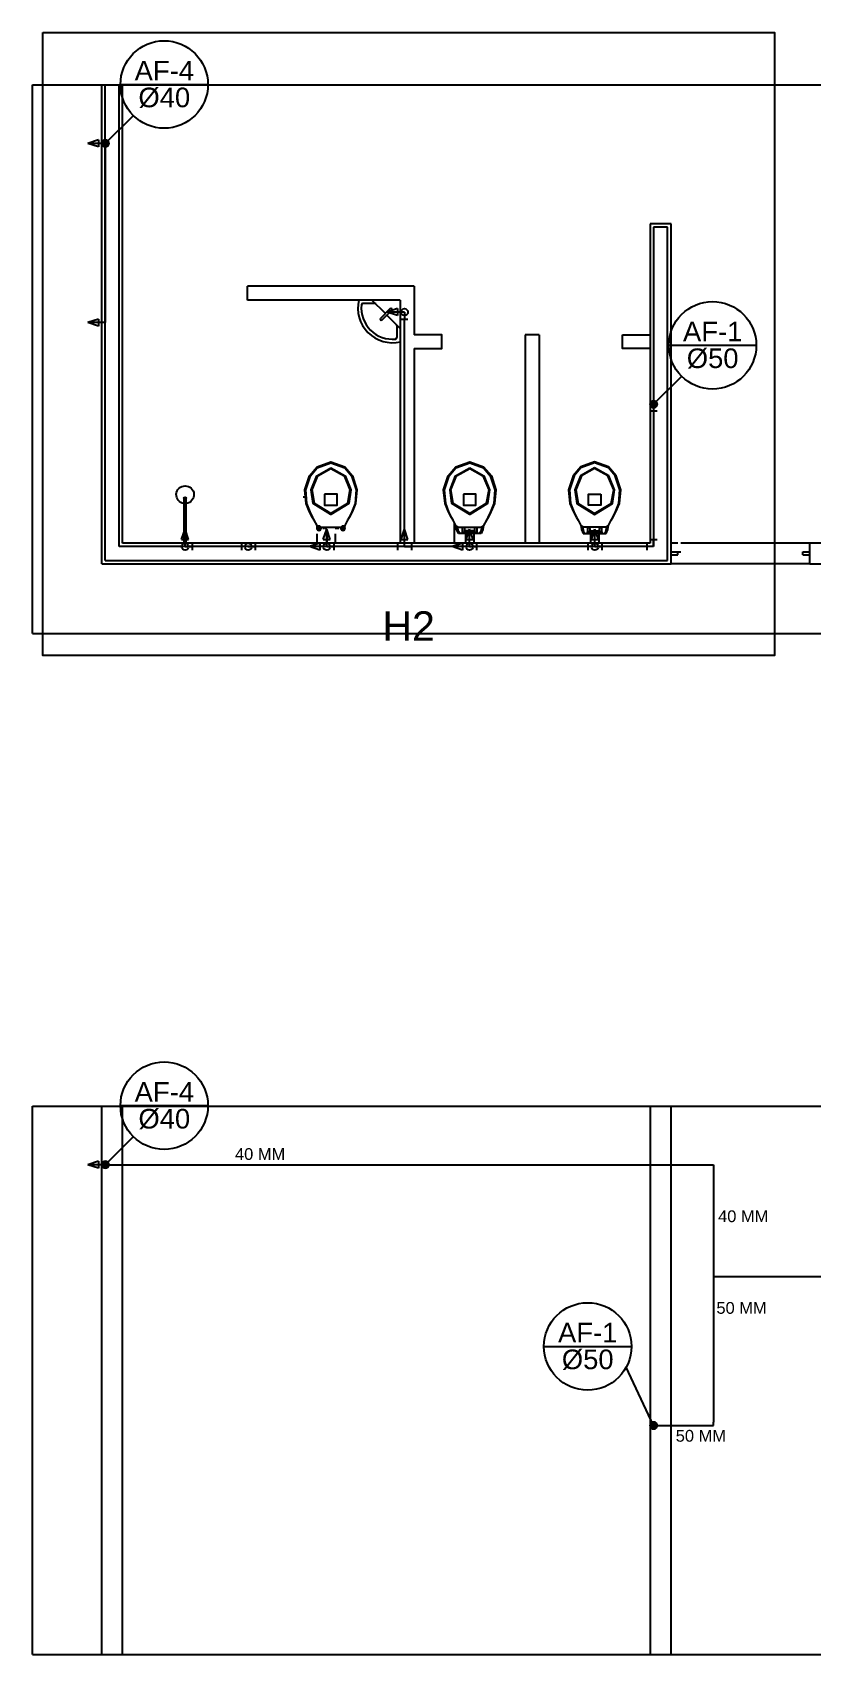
# Model space of a CAD drawing. Header units: inches. Extents: x 14.7 to 44.3, y -33.2 to 26.
# Drawn here: x 14.65 to 20.26, y -12.2 to -0.52 of the extents above; entities that cross this region are included whole.
import ezdxf

# ---------------------------------------------------------------- set-up
doc = ezdxf.new("R2010")
doc.units = ezdxf.units.IN
doc.header["$MEASUREMENT"] = 0
for name, color, linetype in [('AF-Colunas', 3, 'Continuous'), ('AF-Conexões_detalhe', 9, 'Continuous'), ('AF-Indicação_coluna', 3, 'Continuous'), ('AF-Textos_coluna', 1, 'Continuous'), ('AF-Tubos_detalhe', 2, 'Continuous'), ('AP-SAN', 3, 'Continuous'), ('Arquitetura', 252, 'Continuous'), ('DI-Detalhes', 1, 'Continuous')]:
    doc.layers.add(name, color=color, linetype=linetype)
doc.styles.add('Arial', font='arial.ttf')

# ---------------------------------------------------------------- blocks, each defined once
blk = doc.blocks.new('Chuveiro')
for p, q in [((-0.393, 0.01), (0, 0.01)), ((0, -0.01), (-0.393, -0.01))]:
    blk.add_line(p, q)
for centre, radius, start, end in [((-0.426, 0), 0.078, 7.3661, 352.6339), ((-0.393, 0), 0.01, 90, 270)]:
    blk.add_arc(centre, radius, start, end)
at = {"layer": 'AP-SAN'}
blk.add_line((0, 0.01), (0, -0.01), dxfattribs=at)

msp = doc.modelspace()

# ---------------------------------------------------------------- hatches: boundary and pattern name
at = {"layer": 'AF-Colunas', "linetype": 'Continuous'}
for points in [[(15.2, -1.322), (15.2, -1.32), (15.2, -1.318), (15.199, -1.315), (15.199, -1.313), (15.198, -1.311), (15.197, -1.309), (15.196, -1.308), (15.194, -1.306), (15.193, -1.304), (15.191, -1.303), (15.189, -1.301), (15.188, -1.3), (15.186, -1.299), (15.184, -1.298), (15.182, -1.298), (15.179, -1.297), (15.177, -1.297), (15.175, -1.297), (15.173, -1.297), (15.171, -1.297), (15.169, -1.298), (15.166, -1.298), (15.164, -1.299), (15.163, -1.3), (15.161, -1.301), (15.159, -1.303), (15.157, -1.304), (15.156, -1.306), (15.155, -1.308), (15.153, -1.309), (15.152, -1.311), (15.152, -1.313), (15.151, -1.315), (15.15, -1.318), (15.15, -1.32), (15.15, -1.322), (15.175, -1.322)], [(15.15, -1.322), (15.15, -1.324), (15.15, -1.326), (15.151, -1.328), (15.152, -1.33), (15.152, -1.332), (15.153, -1.334), (15.155, -1.336), (15.156, -1.338), (15.157, -1.34), (15.159, -1.341), (15.161, -1.342), (15.163, -1.344), (15.164, -1.345), (15.166, -1.345), (15.169, -1.346), (15.171, -1.347), (15.173, -1.347), (15.175, -1.347), (15.177, -1.347), (15.179, -1.347), (15.182, -1.346), (15.184, -1.345), (15.186, -1.345), (15.188, -1.344), (15.189, -1.342), (15.191, -1.341), (15.193, -1.34), (15.194, -1.338), (15.196, -1.336), (15.197, -1.334), (15.198, -1.332), (15.199, -1.33), (15.199, -1.328), (15.2, -1.326), (15.2, -1.324), (15.2, -1.322), (15.175, -1.322)], [(19.15, -3.2), (19.15, -3.198), (19.15, -3.196), (19.149, -3.194), (19.149, -3.191), (19.148, -3.189), (19.147, -3.188), (19.146, -3.186), (19.144, -3.184), (19.143, -3.182), (19.141, -3.181), (19.139, -3.18), (19.138, -3.178), (19.136, -3.177), (19.134, -3.177), (19.131, -3.176), (19.129, -3.175), (19.127, -3.175), (19.125, -3.175), (19.123, -3.175), (19.121, -3.175), (19.119, -3.176), (19.116, -3.177), (19.114, -3.177), (19.113, -3.178), (19.111, -3.18), (19.109, -3.181), (19.107, -3.182), (19.106, -3.184), (19.105, -3.186), (19.103, -3.188), (19.102, -3.189), (19.102, -3.191), (19.101, -3.194), (19.1, -3.196), (19.1, -3.198), (19.1, -3.2), (19.125, -3.2)], [(19.1, -3.2), (19.1, -3.202), (19.1, -3.204), (19.101, -3.206), (19.102, -3.209), (19.102, -3.211), (19.103, -3.213), (19.105, -3.214), (19.106, -3.216), (19.107, -3.218), (19.109, -3.219), (19.111, -3.221), (19.113, -3.222), (19.114, -3.223), (19.116, -3.224), (19.119, -3.224), (19.121, -3.225), (19.123, -3.225), (19.125, -3.225), (19.127, -3.225), (19.129, -3.225), (19.131, -3.224), (19.134, -3.224), (19.136, -3.223), (19.138, -3.222), (19.139, -3.221), (19.141, -3.219), (19.143, -3.218), (19.144, -3.216), (19.146, -3.214), (19.147, -3.213), (19.148, -3.211), (19.149, -3.209), (19.149, -3.206), (19.15, -3.204), (19.15, -3.202), (19.15, -3.2), (19.125, -3.2)], [(15.2, -8.676), (15.2, -8.673), (15.2, -8.671), (15.199, -8.669), (15.199, -8.667), (15.198, -8.665), (15.197, -8.663), (15.196, -8.661), (15.194, -8.659), (15.193, -8.658), (15.191, -8.656), (15.189, -8.655), (15.188, -8.654), (15.186, -8.653), (15.184, -8.652), (15.182, -8.651), (15.179, -8.651), (15.177, -8.651), (15.175, -8.651), (15.173, -8.651), (15.171, -8.651), (15.169, -8.651), (15.166, -8.652), (15.164, -8.653), (15.163, -8.654), (15.161, -8.655), (15.159, -8.656), (15.157, -8.658), (15.156, -8.659), (15.155, -8.661), (15.153, -8.663), (15.152, -8.665), (15.152, -8.667), (15.151, -8.669), (15.15, -8.671), (15.15, -8.673), (15.15, -8.676), (15.175, -8.676)], [(15.15, -8.676), (15.15, -8.678), (15.15, -8.68), (15.151, -8.682), (15.152, -8.684), (15.152, -8.686), (15.153, -8.688), (15.155, -8.69), (15.156, -8.692), (15.157, -8.693), (15.159, -8.695), (15.161, -8.696), (15.163, -8.697), (15.164, -8.698), (15.166, -8.699), (15.169, -8.7), (15.171, -8.7), (15.173, -8.7), (15.175, -8.701), (15.177, -8.7), (15.179, -8.7), (15.182, -8.7), (15.184, -8.699), (15.186, -8.698), (15.188, -8.697), (15.189, -8.696), (15.191, -8.695), (15.193, -8.693), (15.194, -8.692), (15.196, -8.69), (15.197, -8.688), (15.198, -8.686), (15.199, -8.684), (15.199, -8.682), (15.2, -8.68), (15.2, -8.678), (15.2, -8.676), (15.175, -8.676)], [(19.15, -10.554), (19.15, -10.551), (19.15, -10.549), (19.149, -10.547), (19.149, -10.545), (19.148, -10.543), (19.147, -10.541), (19.146, -10.539), (19.144, -10.538), (19.143, -10.536), (19.141, -10.534), (19.139, -10.533), (19.138, -10.532), (19.136, -10.531), (19.134, -10.53), (19.131, -10.529), (19.129, -10.529), (19.127, -10.529), (19.125, -10.529), (19.123, -10.529), (19.121, -10.529), (19.119, -10.529), (19.116, -10.53), (19.114, -10.531), (19.113, -10.532), (19.111, -10.533), (19.109, -10.534), (19.107, -10.536), (19.106, -10.538), (19.105, -10.539), (19.103, -10.541), (19.102, -10.543), (19.102, -10.545), (19.101, -10.547), (19.1, -10.549), (19.1, -10.551), (19.1, -10.554), (19.125, -10.554)], [(19.1, -10.554), (19.1, -10.556), (19.1, -10.558), (19.101, -10.56), (19.102, -10.562), (19.102, -10.564), (19.103, -10.566), (19.105, -10.568), (19.106, -10.57), (19.107, -10.571), (19.109, -10.573), (19.111, -10.574), (19.113, -10.575), (19.114, -10.576), (19.116, -10.577), (19.119, -10.578), (19.121, -10.578), (19.123, -10.579), (19.125, -10.579), (19.127, -10.579), (19.129, -10.578), (19.131, -10.578), (19.134, -10.577), (19.136, -10.576), (19.138, -10.575), (19.139, -10.574), (19.141, -10.573), (19.143, -10.571), (19.144, -10.57), (19.146, -10.568), (19.147, -10.566), (19.148, -10.564), (19.149, -10.562), (19.149, -10.56), (19.15, -10.558), (19.15, -10.556), (19.15, -10.554), (19.125, -10.554)]]:
    msp.add_hatch(color=256, dxfattribs=at).paths.add_polyline_path(points)
at = {"layer": 'Arquitetura', "linetype": 'Continuous'}
for points in [[(16.729, -4.093), (16.729, -4.091), (16.729, -4.09), (16.729, -4.088), (16.728, -4.087), (16.728, -4.086), (16.727, -4.085), (16.726, -4.084), (16.725, -4.083), (16.724, -4.082), (16.723, -4.081), (16.722, -4.08), (16.721, -4.079), (16.72, -4.078), (16.719, -4.078), (16.718, -4.077), (16.716, -4.077), (16.715, -4.077), (16.714, -4.077), (16.712, -4.077), (16.711, -4.077), (16.709, -4.077), (16.708, -4.078), (16.707, -4.078), (16.706, -4.079), (16.705, -4.08), (16.704, -4.081), (16.703, -4.082), (16.702, -4.083), (16.701, -4.084), (16.7, -4.085), (16.699, -4.086), (16.699, -4.087), (16.698, -4.088), (16.698, -4.09), (16.698, -4.091), (16.698, -4.093), (16.714, -4.093)], [(16.902, -4.093), (16.902, -4.091), (16.902, -4.09), (16.902, -4.088), (16.901, -4.087), (16.901, -4.086), (16.9, -4.085), (16.899, -4.084), (16.898, -4.083), (16.897, -4.082), (16.896, -4.081), (16.895, -4.08), (16.894, -4.079), (16.893, -4.078), (16.892, -4.078), (16.891, -4.077), (16.889, -4.077), (16.888, -4.077), (16.887, -4.077), (16.885, -4.077), (16.884, -4.077), (16.882, -4.077), (16.881, -4.078), (16.88, -4.078), (16.879, -4.079), (16.878, -4.08), (16.877, -4.081), (16.876, -4.082), (16.875, -4.083), (16.874, -4.084), (16.873, -4.085), (16.872, -4.086), (16.872, -4.087), (16.871, -4.088), (16.871, -4.09), (16.871, -4.091), (16.871, -4.093), (16.887, -4.093)], [(16.698, -4.093), (16.698, -4.094), (16.698, -4.095), (16.698, -4.097), (16.699, -4.098), (16.699, -4.099), (16.7, -4.1), (16.701, -4.101), (16.702, -4.102), (16.703, -4.103), (16.704, -4.104), (16.705, -4.105), (16.706, -4.106), (16.707, -4.107), (16.708, -4.107), (16.709, -4.108), (16.711, -4.108), (16.712, -4.108), (16.714, -4.108), (16.715, -4.108), (16.716, -4.108), (16.718, -4.108), (16.719, -4.107), (16.72, -4.107), (16.721, -4.106), (16.722, -4.105), (16.723, -4.104), (16.724, -4.103), (16.725, -4.102), (16.726, -4.101), (16.727, -4.1), (16.728, -4.099), (16.728, -4.098), (16.729, -4.097), (16.729, -4.095), (16.729, -4.094), (16.729, -4.093), (16.714, -4.093)], [(16.871, -4.093), (16.871, -4.094), (16.871, -4.095), (16.871, -4.097), (16.872, -4.098), (16.872, -4.099), (16.873, -4.1), (16.874, -4.101), (16.875, -4.102), (16.876, -4.103), (16.877, -4.104), (16.878, -4.105), (16.879, -4.106), (16.88, -4.107), (16.881, -4.107), (16.882, -4.108), (16.884, -4.108), (16.885, -4.108), (16.887, -4.108), (16.888, -4.108), (16.889, -4.108), (16.891, -4.108), (16.892, -4.107), (16.893, -4.107), (16.894, -4.106), (16.895, -4.105), (16.896, -4.104), (16.897, -4.103), (16.898, -4.102), (16.899, -4.101), (16.9, -4.1), (16.901, -4.099), (16.901, -4.098), (16.902, -4.097), (16.902, -4.095), (16.902, -4.094), (16.902, -4.093), (16.887, -4.093)]]:
    msp.add_hatch(color=256, dxfattribs=at).paths.add_polyline_path(points)

# ---------------------------------------------------------------- linework, layer by layer
at = {"color": 4}
for p, q in [((15.175, -8.676), (19.557, -8.676)), ((19.557, -8.676), (19.557, -9.484)), ((23.785, -9.484), (19.557, -9.484)), ((19.557, -9.484), (19.557, -10.529)), ((19.125, -10.554), (19.557, -10.554))]:
    msp.add_line(p, q, dxfattribs=at)
msp.add_line((19.557, -10.554), (19.557, -10.529))
at = {"layer": 'AF-Colunas'}
for p, q in [((15.175, -1.322), (15.15, -1.322)), ((15.175, -1.322), (15.15, -1.322)), ((15.175, -1.322), (15.2, -1.322)), ((15.175, -1.322), (15.2, -1.322)), ((19.125, -3.2), (19.1, -3.2)), ((19.125, -3.2), (19.1, -3.2)), ((19.125, -3.2), (19.15, -3.2)), ((19.125, -3.2), (19.15, -3.2)), ((15.175, -8.676), (15.15, -8.676)), ((15.175, -8.676), (15.15, -8.676)), ((15.175, -8.676), (15.2, -8.676)), ((15.175, -8.676), (15.2, -8.676)), ((19.125, -10.554), (19.1, -10.554)), ((19.125, -10.554), (19.1, -10.554)), ((19.125, -10.554), (19.15, -10.554)), ((19.125, -10.554), (19.15, -10.554))]:
    msp.add_line(p, q, dxfattribs=at)
for centre, start, end in [((15.175, -1.322), 0, 180), ((15.175, -1.322), 180, 0), ((19.125, -3.2), 0, 180), ((19.125, -3.2), 180, 0), ((15.175, -8.676), 0, 180), ((15.175, -8.676), 180, 0), ((19.125, -10.554), 0, 180), ((19.125, -10.554), 180, 0)]:
    msp.add_arc(centre, 0.025, start, end, dxfattribs=at)
at = {"layer": 'AF-Conexões_detalhe', "linetype": 'Continuous'}
for p, q in [((15.125, -1.297), (15.05, -1.322)), ((15.175, -1.322), (15.05, -1.322)), ((15.125, -1.347), (15.05, -1.322)), ((15.125, -1.297), (15.125, -1.347)), ((17.28, -2.512), (17.205, -2.537)), ((17.33, -2.537), (17.205, -2.537)), ((17.28, -2.562), (17.205, -2.537)), ((17.28, -2.512), (17.28, -2.562)), ((17.33, -2.537), (17.33, -2.587)), ((15.125, -2.587), (15.05, -2.612)), ((15.175, -2.612), (15.05, -2.612)), ((15.125, -2.638), (15.05, -2.612)), ((15.125, -2.587), (15.125, -2.638)), ((17.305, -2.587), (17.355, -2.587)), ((19.15, -3.25), (19.1, -3.25)), ((19.125, -3.2), (19.125, -3.25)), ((15.725, -4.175), (15.75, -4.1)), ((15.725, -4.175), (15.775, -4.175)), ((15.75, -4.225), (15.75, -4.1)), ((15.775, -4.175), (15.75, -4.1)), ((15.8, -4.2), (15.8, -4.25)), ((16.155, -4.2), (16.155, -4.25)), ((16.255, -4.2), (16.255, -4.25)), ((16.72, -4.2), (16.645, -4.225)), ((16.72, -4.2), (16.72, -4.25)), ((16.745, -4.175), (16.77, -4.1)), ((16.745, -4.175), (16.795, -4.175)), ((16.77, -4.225), (16.77, -4.1)), ((16.795, -4.175), (16.77, -4.1)), ((16.82, -4.2), (16.82, -4.25)), ((17.28, -4.2), (17.28, -4.25)), ((17.305, -4.175), (17.33, -4.1)), ((17.305, -4.175), (17.355, -4.175)), ((17.355, -4.175), (17.33, -4.1)), ((17.33, -4.225), (17.33, -4.175)), ((17.38, -4.2), (17.38, -4.25)), ((17.749, -4.2), (17.674, -4.225)), ((17.749, -4.2), (17.749, -4.25)), ((17.774, -4.175), (17.799, -4.1)), ((17.774, -4.175), (17.824, -4.175)), ((17.799, -4.225), (17.799, -4.1)), ((17.824, -4.175), (17.799, -4.1)), ((17.849, -4.2), (17.849, -4.25)), ((18.652, -4.2), (18.652, -4.25)), ((18.677, -4.175), (18.702, -4.1)), ((18.677, -4.175), (18.727, -4.175)), ((18.702, -4.225), (18.702, -4.1)), ((18.727, -4.175), (18.702, -4.1)), ((18.752, -4.2), (18.752, -4.25)), ((19.075, -4.2), (19.075, -4.25)), ((19.1, -4.175), (19.15, -4.175)), ((19.125, -4.225), (19.125, -4.175)), ((15.75, -4.225), (15.8, -4.225)), ((16.205, -4.225), (16.155, -4.225)), ((16.205, -4.225), (16.255, -4.225)), ((16.72, -4.25), (16.645, -4.225)), ((16.77, -4.225), (16.72, -4.225)), ((16.77, -4.225), (16.82, -4.225)), ((17.33, -4.225), (17.28, -4.225)), ((17.33, -4.225), (17.38, -4.225)), ((17.749, -4.25), (17.674, -4.225)), ((17.799, -4.225), (17.749, -4.225)), ((17.799, -4.225), (17.849, -4.225)), ((18.702, -4.225), (18.652, -4.225)), ((18.702, -4.225), (18.752, -4.225)), ((19.125, -4.225), (19.075, -4.225)), ((15.125, -8.651), (15.05, -8.676)), ((15.175, -8.676), (15.05, -8.676)), ((15.125, -8.701), (15.05, -8.676)), ((15.125, -8.651), (15.125, -8.701))]:
    msp.add_line(p, q, dxfattribs=at)
for centre in [(15.175, -1.322), (15.175, -1.322), (17.33, -2.537), (17.33, -2.537), (19.125, -3.2), (19.125, -3.2), (15.75, -4.225), (15.75, -4.225), (15.75, -4.225), (16.205, -4.225), (16.205, -4.225), (16.77, -4.225), (16.77, -4.225), (17.799, -4.225), (17.799, -4.225), (18.702, -4.225), (18.702, -4.225), (15.175, -8.676), (15.175, -8.676), (19.125, -10.554), (19.125, -10.554)]:
    msp.add_circle(centre, 0.025, dxfattribs=at)
at = {"layer": 'AF-Indicação_coluna'}
for p, q in [((15.284, -0.898), (15.914, -0.898)), ((15.175, -1.322), (15.377, -1.12)), ((19.234, -2.776), (19.864, -2.776)), ((19.125, -3.2), (19.327, -2.998)), ((15.284, -8.251), (15.914, -8.251)), ((15.175, -8.676), (15.377, -8.474)), ((18.335, -9.985), (18.965, -9.985)), ((19.125, -10.554), (18.927, -10.135))]:
    msp.add_line(p, q, dxfattribs=at)
for centre in [(15.599, -0.898), (19.549, -2.776), (15.599, -8.251), (18.65, -9.985)]:
    msp.add_circle(centre, 0.315, dxfattribs=at)
at = {"layer": 'AF-Tubos_detalhe'}
for p, q in [((15.175, -1.322), (15.175, -2.612)), ((17.33, -4.175), (17.33, -2.587)), ((19.125, -3.25), (19.125, -4.175)), ((16.155, -4.225), (15.8, -4.225)), ((16.72, -4.225), (16.255, -4.225)), ((17.28, -4.225), (16.82, -4.225)), ((17.749, -4.225), (17.38, -4.225)), ((18.652, -4.225), (17.849, -4.225)), ((19.075, -4.225), (18.752, -4.225))]:
    msp.add_line(p, q, dxfattribs=at)
at = {"layer": 'Arquitetura'}
for p, q in [((14.65, -4.85), (14.65, -0.9)), ((14.65, -0.9), (36.001, -0.9)), ((15.15, -4.35), (15.15, -0.9)), ((15.175, -4.325), (15.175, -0.9)), ((15.275, -4.225), (15.275, -0.9)), ((15.3, -4.2), (15.3, -0.9)), ((15.3, -4.2), (15.3, -0.9)), ((19.25, -1.9), (19.1, -1.9)), ((19.1, -1.9), (19.1, -4.2)), ((19.225, -1.925), (19.125, -1.925)), ((19.125, -1.925), (19.125, -4.225)), ((19.225, -4.325), (19.225, -1.925)), ((19.25, -4.35), (19.25, -1.9)), ((16.2, -2.45), (16.2, -2.35)), ((17.4, -2.35), (16.2, -2.35)), ((17.3, -2.45), (16.2, -2.45)), ((17.193, -2.547), (17.095, -2.45)), ((17.3, -2.45), (17.3, -4.2)), ((17.4, -2.35), (17.4, -2.7)), ((17.116, -2.475), (17.03, -2.475)), ((17.228, -2.512), (17.158, -2.582)), ((17.238, -2.522), (17.169, -2.592)), ((17.3, -2.655), (17.203, -2.558)), ((17.275, -2.635), (17.275, -2.72)), ((17.4, -2.8), (17.4, -4.2)), ((18.3, -2.7), (18.2, -2.7)), ((18.2, -2.7), (18.2, -4.2)), ((18.3, -2.7), (18.3, -4.2)), ((19.1, -4.2), (15.3, -4.2)), ((19.1, -4.2), (15.3, -4.2)), ((16.714, -4.093), (16.698, -4.093)), ((16.714, -4.093), (16.698, -4.093)), ((16.714, -4.093), (16.729, -4.093)), ((16.714, -4.093), (16.729, -4.093)), ((16.77, -4.133), (16.77, -4.2)), ((16.83, -4.133), (16.83, -4.2)), ((16.887, -4.093), (16.871, -4.093)), ((16.887, -4.093), (16.871, -4.093)), ((16.887, -4.093), (16.902, -4.093)), ((16.887, -4.093), (16.902, -4.093)), ((17.883, -4.13), (17.718, -4.13)), ((17.836, -4.112), (17.764, -4.112)), ((17.77, -4.13), (17.77, -4.2)), ((17.83, -4.13), (17.83, -4.2)), ((18.618, -4.13), (18.783, -4.13)), ((18.664, -4.112), (18.736, -4.112)), ((18.67, -4.13), (18.67, -4.2)), ((18.73, -4.13), (18.73, -4.2)), ((19.3, -4.2), (19.25, -4.2)), ((20.25, -4.2), (19.32, -4.2)), ((20.25, -4.35), (20.25, -4.2)), ((21.35, -4.2), (20.25, -4.2)), ((19.125, -4.225), (15.275, -4.225)), ((19.25, -4.264), (19.32, -4.264)), ((19.25, -4.285), (19.3, -4.285)), ((19.3, -4.285), (19.3, -4.264)), ((20.2, -4.285), (20.2, -4.264)), ((20.2, -4.264), (20.25, -4.264)), ((20.2, -4.285), (20.25, -4.285)), ((15.15, -4.35), (19.25, -4.35)), ((15.175, -4.325), (19.225, -4.325)), ((20.25, -4.35), (19.25, -4.35)), ((20.25, -4.35), (24.55, -4.35)), ((14.65, -4.85), (36.001, -4.85)), ((14.65, -12.204), (14.65, -8.254)), ((14.65, -8.254), (36.001, -8.254)), ((15.15, -12.204), (15.15, -8.254)), ((15.3, -11.554), (15.3, -8.254)), ((15.3, -12.204), (15.3, -8.254)), ((19.1, -8.254), (19.1, -12.204)), ((19.25, -12.204), (19.25, -8.254)), ((14.65, -12.204), (36.001, -12.204))]:
    msp.add_line(p, q, dxfattribs=at)
at = {"layer": 'Arquitetura', "color": 8}
for p, q in [((16.613, -3.87), (16.6, -3.87)), ((16.7, -4.1), (16.7, -4.072)), ((17.69, -4.2), (17.69, -4.054)), ((16.7, -4.2), (16.7, -4.133))]:
    msp.add_line(p, q, dxfattribs=at)
at = {"layer": 'Arquitetura'}
for points in [[(17.4, -2.8), (17.6, -2.8), (17.6, -2.7), (17.4, -2.7)], [(18.9, -2.7), (19.1, -2.7), (19.1, -2.8), (18.9, -2.8), (18.9, -2.7)], [(16.705, -4.1), (16.701, -4.074), (16.701, -4.074), (16.701, -4.073), (16.68, -4.036), (16.668, -4.016), (16.647, -3.976), (16.622, -3.916), (16.612, -3.816), (16.645, -3.716), (16.7, -3.651), (16.8, -3.616), (16.9, -3.651), (16.956, -3.716), (16.988, -3.816), (16.978, -3.916), (16.953, -3.976), (16.932, -4.016), (16.92, -4.036), (16.9, -4.073), (16.9, -4.074), (16.9, -4.074), (16.896, -4.1)], [(17.718, -4.13), (17.705, -4.103), (17.701, -4.074), (17.701, -4.074), (17.701, -4.073), (17.68, -4.036), (17.668, -4.016), (17.647, -3.976), (17.622, -3.916), (17.612, -3.816), (17.645, -3.716), (17.7, -3.651), (17.8, -3.616), (17.9, -3.651), (17.956, -3.716), (17.988, -3.816), (17.978, -3.916), (17.953, -3.976), (17.932, -4.016), (17.92, -4.036), (17.9, -4.073), (17.9, -4.074), (17.9, -4.074), (17.895, -4.103), (17.883, -4.13)], [(18.783, -4.13), (18.795, -4.103), (18.8, -4.074), (18.8, -4.074), (18.8, -4.073), (18.82, -4.036), (18.832, -4.016), (18.853, -3.976), (18.878, -3.916), (18.888, -3.816), (18.856, -3.716), (18.8, -3.651), (18.7, -3.616), (18.6, -3.651), (18.545, -3.716), (18.512, -3.816), (18.522, -3.916), (18.547, -3.976), (18.568, -4.016), (18.58, -4.036), (18.601, -4.073), (18.601, -4.074), (18.601, -4.074), (18.605, -4.103), (18.618, -4.13)], [(16.68, -4.036), (16.669, -4.016), (16.65, -3.976), (16.627, -3.916), (16.619, -3.816), (16.653, -3.716), (16.7, -3.659), (16.8, -3.623), (16.9, -3.659), (16.948, -3.716), (16.982, -3.816), (16.974, -3.916), (16.95, -3.976), (16.931, -4.016), (16.92, -4.036)], [(16.8, -3.659), (16.902, -3.716), (16.943, -3.816), (16.928, -3.916), (16.8, -3.994), (16.672, -3.916), (16.658, -3.816), (16.698, -3.716), (16.8, -3.659)], [(16.681, -3.916), (16.664, -3.816), (16.705, -3.716), (16.8, -3.664), (16.895, -3.716), (16.937, -3.816), (16.919, -3.916), (16.8, -3.986), (16.681, -3.916)], [(17.68, -4.036), (17.669, -4.016), (17.65, -3.976), (17.627, -3.916), (17.619, -3.816), (17.653, -3.716), (17.7, -3.659), (17.8, -3.623), (17.9, -3.659), (17.948, -3.716), (17.982, -3.816), (17.974, -3.916), (17.95, -3.976), (17.931, -4.016), (17.92, -4.036)], [(17.8, -3.659), (17.902, -3.716), (17.943, -3.816), (17.928, -3.916), (17.8, -3.994), (17.672, -3.916), (17.658, -3.816), (17.698, -3.716), (17.8, -3.659)], [(17.681, -3.916), (17.664, -3.816), (17.705, -3.716), (17.8, -3.664), (17.895, -3.716), (17.937, -3.816), (17.919, -3.916), (17.8, -3.986), (17.681, -3.916)], [(18.82, -4.036), (18.831, -4.016), (18.85, -3.976), (18.874, -3.916), (18.882, -3.816), (18.848, -3.716), (18.8, -3.659), (18.7, -3.623), (18.6, -3.659), (18.553, -3.716), (18.519, -3.816), (18.527, -3.916), (18.55, -3.976), (18.569, -4.016), (18.58, -4.036)], [(18.7, -3.659), (18.598, -3.716), (18.558, -3.816), (18.572, -3.916), (18.7, -3.994), (18.828, -3.916), (18.843, -3.816), (18.802, -3.716), (18.7, -3.659)], [(18.819, -3.916), (18.837, -3.816), (18.795, -3.716), (18.7, -3.664), (18.605, -3.716), (18.564, -3.816), (18.581, -3.916), (18.7, -3.986), (18.819, -3.916)], [(16.755, -3.848), (16.755, -3.928), (16.845, -3.928), (16.845, -3.848), (16.755, -3.848)], [(17.755, -3.848), (17.755, -3.928), (17.845, -3.928), (17.845, -3.848), (17.755, -3.848)], [(18.745, -3.848), (18.745, -3.928), (18.655, -3.928), (18.655, -3.848), (18.745, -3.848)], [(16.701, -4.074), (16.702, -4.076), (16.72, -4.086), (16.881, -4.086), (16.898, -4.076), (16.9, -4.074)], [(16.749, -4.1), (16.749, -4.086)], [(16.765, -4.1), (16.765, -4.096), (16.755, -4.086)], [(16.845, -4.086), (16.835, -4.096), (16.835, -4.1)], [(16.851, -4.086), (16.851, -4.1)], [(17.701, -4.074), (17.702, -4.076), (17.72, -4.086), (17.881, -4.086), (17.898, -4.076), (17.9, -4.074)], [(17.73, -4.13), (17.72, -4.116), (17.713, -4.085)], [(17.753, -4.13), (17.749, -4.119), (17.749, -4.086)], [(17.845, -4.086), (17.835, -4.096), (17.835, -4.109), (17.838, -4.114), (17.835, -4.121), (17.765, -4.121), (17.763, -4.114), (17.765, -4.109), (17.765, -4.096), (17.755, -4.086)], [(17.851, -4.086), (17.851, -4.119), (17.848, -4.13)], [(17.888, -4.085), (17.88, -4.116), (17.87, -4.13)], [(18.8, -4.074), (18.798, -4.076), (18.781, -4.086), (18.62, -4.086), (18.602, -4.076), (18.601, -4.074)], [(18.613, -4.085), (18.62, -4.116), (18.63, -4.13)], [(18.649, -4.086), (18.649, -4.119), (18.653, -4.13)], [(18.655, -4.086), (18.665, -4.096), (18.665, -4.109), (18.663, -4.114), (18.665, -4.121), (18.735, -4.121), (18.738, -4.114), (18.735, -4.109), (18.735, -4.096), (18.745, -4.086)], [(18.748, -4.13), (18.751, -4.119), (18.751, -4.086)], [(18.77, -4.13), (18.78, -4.116), (18.788, -4.085)], [(17.749, -4.119), (17.749, -4.13)], [(17.851, -4.13), (17.851, -4.119)], [(18.649, -4.13), (18.649, -4.119)], [(18.751, -4.119), (18.751, -4.13)]]:
    msp.add_lwpolyline(points, dxfattribs=at)
for centre, radius, start, end in [((17.244, -2.507), 0.25, 166.8838, 283.1161), ((17.244, -2.507), 0.225, 174.2047, 275.7953), ((17.03, -2.485), 0.01, 90, 174.2047), ((17.116, -2.485), 0.01, 45, 90), ((17.233, -2.518), 0.00737, 315, 135), ((17.163, -2.587), 0.00737, 135, 315), ((17.265, -2.635), 0.01, 0, 45), ((17.265, -2.72), 0.01, 275.7953, 0), ((16.714, -4.093), 0.0155, 0, 180), ((16.887, -4.093), 0.0155, 0, 180), ((16.714, -4.093), 0.0155, 180, 0), ((16.887, -4.093), 0.0155, 180, 0)]:
    msp.add_arc(centre, radius, start, end, dxfattribs=at)
at = {"layer": 'DI-Detalhes', "linetype": 'Continuous'}
msp.add_lwpolyline([(14.724, -0.523), (19.995, -0.523), (19.995, -5.009), (14.724, -5.009), (14.724, -0.523)], dxfattribs=at)

# ---------------------------------------------------------------- block references
at = {"layer": 'Arquitetura', "xscale": -0.8176870748751099, "yscale": 0.8176870748751099, "zscale": 0.8176870748751092, "rotation": 89.9999999999992}
msp.add_blockref('Chuveiro', (15.75, -4.2), dxfattribs=at)

# ---------------------------------------------------------------- texts
at = {"layer": 'AF-Textos_coluna', "attachment_point": 8, "line_spacing_factor": 0.9, "style": 'Arial'}
for s, insert, char_height, width in [('AF-4', (15.6, -0.869), 0.1412, 0.86211), ('%%C40', (15.6, -1.067), 0.1412, 0.75144), ('AF-1', (19.55, -2.747), 0.1412, 0.86211), ('%%c50', (19.55, -2.945), 0.1412, 0.75144), ('AF-4', (15.6, -8.223), 0.1412, 0.86211), ('%%C40', (15.6, -8.421), 0.1412, 0.75144), ('40 MM', (16.29, -8.643), 0.0847, 0.51727), ('40 MM', (19.77, -9.091), 0.0847, 0.51727), ('50 MM', (19.758, -9.751), 0.0847, 0.51727), ('AF-1', (18.65, -9.956), 0.1412, 0.86211), ('%%c50', (18.65, -10.154), 0.1412, 0.75144), ('50 MM', (19.465, -10.672), 0.0847, 0.51727)]:
    msp.add_mtext(s, dxfattribs=dict(at, insert=insert, char_height=char_height, width=width))
at = {"layer": 'DI-Detalhes', "insert": (17.36, -4.903), "char_height": 0.2118, "width": 0.76309, "attachment_point": 8, "line_spacing_factor": 0.9, "style": 'Arial'}
msp.add_mtext('H2', dxfattribs=at)

doc.saveas('drawing.dxf')
